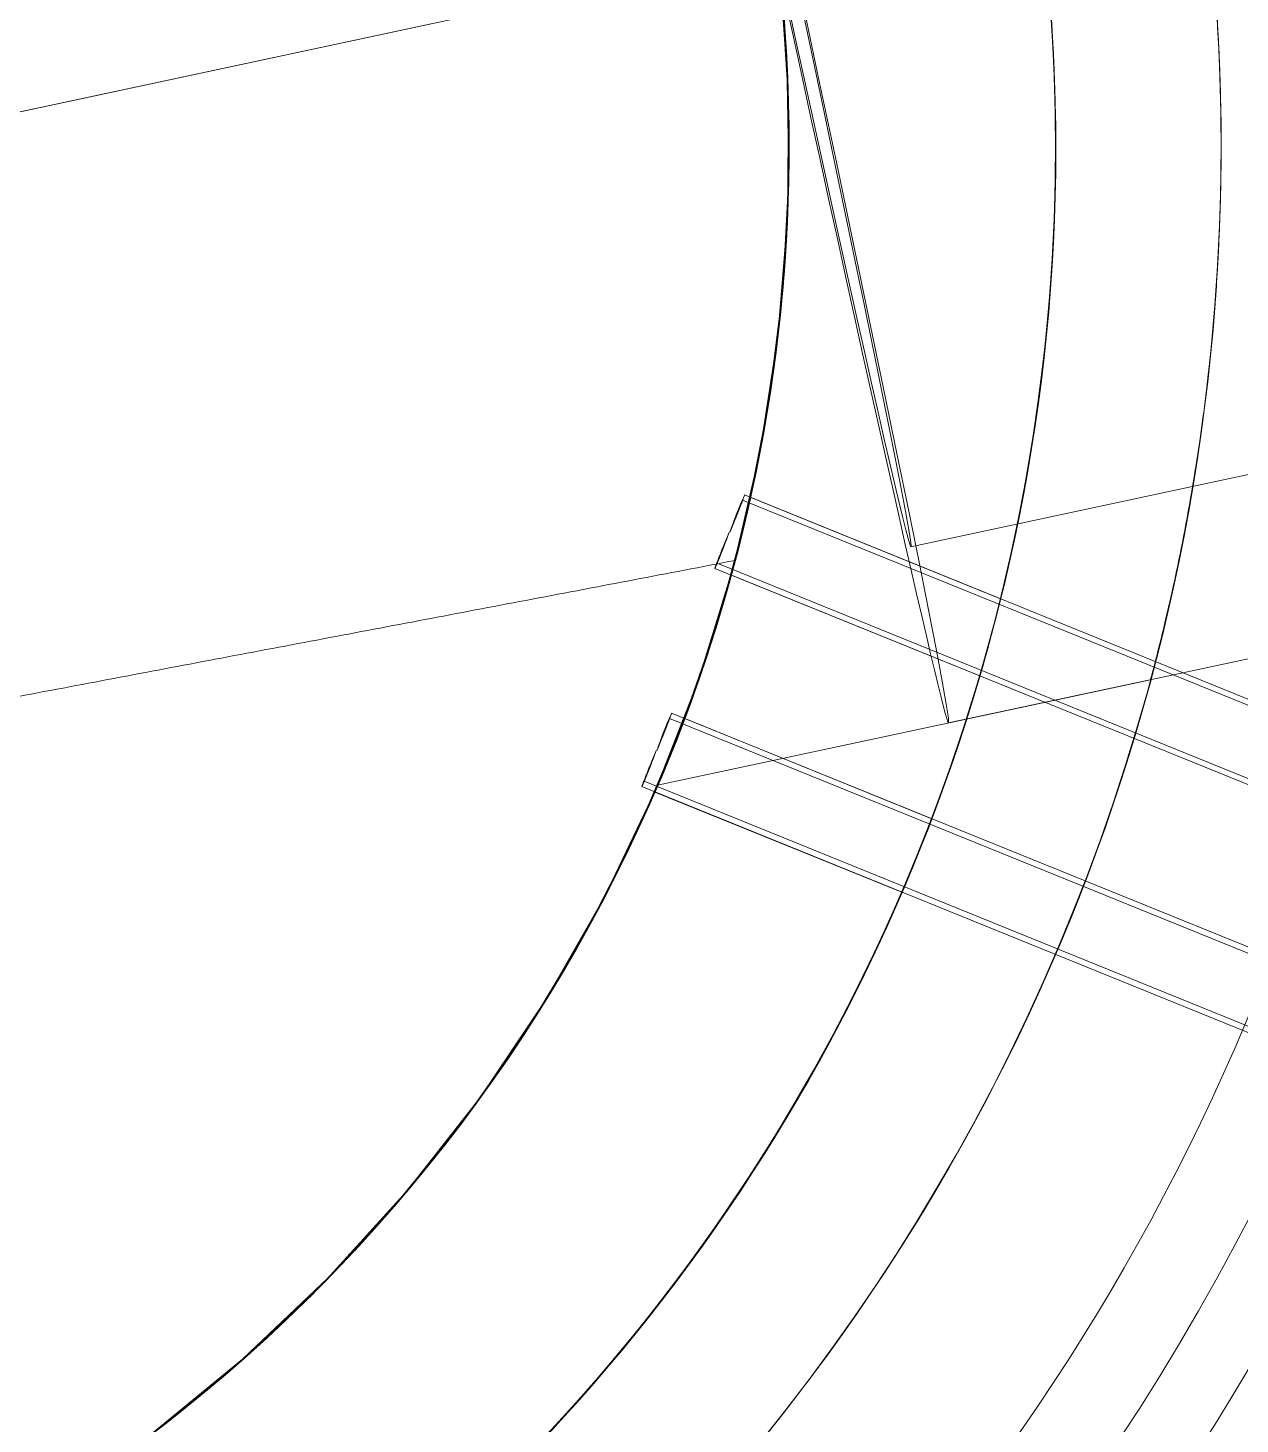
# Model space of a CAD drawing. Header units: metres. Extents: x 1753726 to 1755216, y 5920592 to 5921703.
# Drawn here: x 1754892.99 to 1754894.673, y 5921321.038 to 5921322.976 of the extents above; entities that cross this region are included whole.
import ezdxf

# ---------------------------------------------------------------- set-up
doc = ezdxf.new("R2010")
doc.units = ezdxf.units.M
doc.linetypes.add('HIDDEN2', pattern=[4.7625, 3.175, -1.5875])
for name, color, linetype, lineweight in [('A-FLOR-____-OTLN', 9, 'Continuous', 9), ('A-GENM-____-OTLN', 4, 'Continuous', 9), ('A-WALL-____-OTLN', 2, 'Continuous', 9), ('P-PIPE-____-OTLN', 6, 'HIDDEN2', 18), ('S-BEAM-____-OTLN', 7, 'Continuous', 9), ('S-FNDN-____-OTLN', 7, 'Continuous', 9)]:
    doc.layers.add(name, color=color, linetype=linetype, lineweight=lineweight)

# ---------------------------------------------------------------- blocks, each defined once
blk = doc.blocks.new('308492-ARUP-TUTB-MOD-0001_rvt-1-X-ARUP-GL-HERNE_BAY_ALIGNMENT')
at = {"layer": 'P-PIPE-____-OTLN'}
for p, q in [((1754894.2159, 5921322.2557), (1754977.9808, 5921340.1979)), ((1754894.2683, 5921322.0112), (1754978.0331, 5921339.9534))]:
    blk.add_line(p, q, dxfattribs=at)
for major_axis, start_param, end_param in [((-0.2199, 1.0267), 1.6124, 4.753993), ((-0.2723, 1.2712), 1.570796, 3.141593), ((-0.2723, 1.2712), 3.141593, 4.712389)]:
    blk.add_ellipse((1754893.996, 5921323.2824), major_axis=major_axis, ratio=0.008917, start_param=start_param, end_param=end_param, dxfattribs=at)
blk = doc.blocks.new('308492-ARUP-STTW-MOD-0400_rvt-1-X-ARUP-GL-HERNE_BAY_ALIGNMENT')
at = {"layer": 'S-BEAM-____-OTLN'}
for radius, start, end in [(3.43, 0, 180), (3.43, 0, 180), (3.43, 0, 180), (3.43, 0, 180), (3.13, 0, 180), (3.13, 0, 180), (3.13, 0, 180), (3.13, 0, 180), (3.43, 180, 0), (3.43, 180, 0), (3.43, 180, 0), (3.43, 180, 0), (3.13, 180, 0), (3.13, 180, 0), (3.13, 180, 0), (3.13, 180, 0)]:
    blk.add_arc((1754891.7967, 5921322.8124), radius, start, end, dxfattribs=at)
at = {"layer": 'S-FNDN-____-OTLN'}
for radius, start, end in [(4.4, 2.0027, 182.0027), (4.4, 2.0027, 182.0027), (3.25, 2.0027, 182.0027), (3.25, 2.0027, 182.0027), (4.4, 182.0027, 2.0027), (4.4, 182.0027, 2.0027), (3.25, 182.0027, 2.0027), (3.25, 182.0027, 2.0027)]:
    blk.add_arc((1754891.7967, 5921322.8124), radius, start, end, dxfattribs=at)
blk = doc.blocks.new('MH03 BENCHING - MH03 BENCHING-4575906-X-ARUP-GL-HERNE_BAY_ALIGNMENT')
at = {"layer": 'A-FLOR-____-OTLN'}
for start, end in [(0, 180), (180, 0), (218.7186, 345.1799)]:
    blk.add_arc((457.1119, 206.3018), 2.25, start, end, dxfattribs=at)
for points, knots in [([(459.3209, 206.7291), (459.3245, 206.7108), (459.3311, 206.6742), (459.3424, 206.6011), (459.3531, 206.5103), (459.3604, 206.4038), (459.3619, 206.3353), (459.3619, 206.3018)], [0, 0, 0, 0, 0.125, 0.25, 0.5, 0.75, 1, 1, 1, 1]), ([(459.3619, 206.3018), (459.3619, 206.2674), (459.3603, 206.2003), (459.3518, 206.0744), (459.3372, 205.9631), (459.3204, 205.87), (459.3077, 205.8101), (459.2981, 205.7694), (459.2913, 205.7427), (459.2884, 205.7315), (459.287, 205.7263)], [0, 0, 0, 0, 0.125, 0.25, 0.5, 0.625, 0.75, 0.875, 0.9375, 1, 1, 1, 1]), ([(455.3564, 204.8945), (455.4494, 204.9163), (455.6355, 204.96), (455.8681, 205.0148), (456.0543, 205.0587), (456.1706, 205.086), (456.2637, 205.1078), (456.3336, 205.1242), (456.4035, 205.1405), (456.4733, 205.1568), (456.5432, 205.173), (456.6132, 205.1891), (456.6831, 205.2052), (456.7531, 205.2212), (456.8231, 205.2371), (456.8932, 205.253), (456.9633, 205.2687), (457.0335, 205.2842), (457.1037, 205.2996), (457.1973, 205.3199), (457.3144, 205.3448), (457.4316, 205.3692), (457.5255, 205.3884), (457.5959, 205.4026), (457.6664, 205.4167), (457.7369, 205.4306), (457.8074, 205.4444), (457.8779, 205.4582), (457.9484, 205.4718), (458.0188, 205.4854), (458.0893, 205.4988), (458.1833, 205.5168), (458.3008, 205.5391), (458.4418, 205.5657), (458.5827, 205.5924), (458.7706, 205.6279), (459.0054, 205.6725), (459.1932, 205.7083), (459.287, 205.7263)], [0, 0, 0, 0, 0.071429, 0.142857, 0.178571, 0.214286, 0.232143, 0.25, 0.267857, 0.285714, 0.303571, 0.321429, 0.339286, 0.357143, 0.375, 0.392857, 0.410714, 0.428571, 0.446429, 0.464286, 0.5, 0.535714, 0.553571, 0.571429, 0.589286, 0.607143, 0.625, 0.642857, 0.660714, 0.678571, 0.696429, 0.714286, 0.75, 0.785714, 0.821429, 0.857143, 0.928571, 1, 1, 1, 1])]:
    blk.add_open_spline(points, degree=3, knots=knots, dxfattribs=at)
blk = doc.blocks.new('WSL_Vent Type A - WSL_Vent Type A-5060824-X-ARUP-GL-HERNE_BAY_ALIGNMENT')
at = {"layer": 'A-GENM-____-OTLN'}
for p, q in [((-0.165, 0.055), (-5.7147, 0.055)), ((-0.165, 0.047), (-5.7147, 0.047)), ((-5.7147, -0.047), (-0.165, -0.047)), ((-5.7147, -0.055), (-0.165, -0.055))]:
    blk.add_line(p, q, dxfattribs=at)
for major_axis, start_param, end_param in [((0, 0.055), 4.712389, 7.853982), ((0, 0.047), 4.712389, 7.853982), ((0, 0.055), 1.570796, 4.712389), ((0, 0.047), 1.570796, 4.712389)]:
    blk.add_ellipse((-5.7147, 0), major_axis=major_axis, ratio=0.009999, start_param=start_param, end_param=end_param, dxfattribs=at)
blk = doc.blocks.new('WSL_Vent Type A - WSL_Vent Type A-5060825-X-ARUP-GL-HERNE_BAY_ALIGNMENT')
at = {"layer": 'A-GENM-____-OTLN'}
for p, q in [((-0.165, 0.055), (-6.0337, 0.055)), ((-0.165, 0.047), (-6.0337, 0.047)), ((-6.0337, -0.047), (-0.165, -0.047)), ((-6.0337, -0.055), (-0.165, -0.055))]:
    blk.add_line(p, q, dxfattribs=at)
for major_axis, start_param, end_param in [((0, 0.055), 4.712389, 7.853982), ((0, 0.047), 4.712389, 7.853982), ((0, 0.055), 1.570796, 4.712389), ((0, 0.047), 1.570796, 4.712389)]:
    blk.add_ellipse((-6.0337, 0), major_axis=major_axis, ratio=0.009999, start_param=start_param, end_param=end_param, dxfattribs=at)
blk = doc.blocks.new('WSL_Vent Type A - WSL_Vent Type A-5060826-X-ARUP-GL-HERNE_BAY_ALIGNMENT')
at = {"layer": 'A-GENM-____-OTLN'}
for p, q in [((-0.165, 0.055), (-5.7347, 0.055)), ((-0.165, 0.047), (-5.7347, 0.047)), ((-5.7347, -0.047), (-0.165, -0.047)), ((-5.7347, -0.055), (-0.165, -0.055))]:
    blk.add_line(p, q, dxfattribs=at)
for major_axis, start_param, end_param in [((0, 0.055), 4.712389, 7.853982), ((0, 0.047), 4.712389, 7.853982), ((0, 0.055), 1.570796, 4.712389), ((0, 0.047), 1.570796, 4.712389)]:
    blk.add_ellipse((-5.7347, 0), major_axis=major_axis, ratio=0.009999, start_param=start_param, end_param=end_param, dxfattribs=at)
blk = doc.blocks.new('WSL_Vent Type A - WSL_Vent Type A-5060827-X-ARUP-GL-HERNE_BAY_ALIGNMENT')
at = {"layer": 'A-GENM-____-OTLN'}
for p, q in [((-0.165, 0.055), (-6.0537, 0.055)), ((-0.165, 0.047), (-6.0537, 0.047)), ((-6.0537, -0.047), (-0.165, -0.047)), ((-6.0537, -0.055), (-0.165, -0.055))]:
    blk.add_line(p, q, dxfattribs=at)
for major_axis, start_param, end_param in [((0, 0.055), 4.712389, 7.853982), ((0, 0.047), 4.712389, 7.853982), ((0, 0.055), 1.570796, 4.712389), ((0, 0.047), 1.570796, 4.712389)]:
    blk.add_ellipse((-6.0537, 0), major_axis=major_axis, ratio=0.009999, start_param=start_param, end_param=end_param, dxfattribs=at)
blk = doc.blocks.new('308492-ARUP-STPW-MOD-1900_rvt-1-X-ARUP-GL-HERNE_BAY_ALIGNMENT')
at = {"layer": 'A-FLOR-____-OTLN'}
for radius, start, end in [(3.35, 0, 180), (3.35, 0, 180), (2.62, 12.7579, 191.4876), (2.62, 12.7579, 191.4876), (2.62, 192.7767, 11.4175), (2.62, 192.7767, 11.4175), (3.35, 180, 0), (3.35, 180, 0)]:
    blk.add_arc((1754891.7967, 5921322.8124), radius, start, end, dxfattribs=at)
at = {"layer": 'A-WALL-____-OTLN'}
for p, q in [((1754891.0585, 5921322.4483), (1754894.0301, 5921323.0852)), ((1754894.0301, 5921323.0852), (1754891.0585, 5921322.4483)), ((1754894.3404, 5921322.1836), (1754893.9934, 5921322.3243)), ((1754894.3404, 5921322.1836), (1754893.9934, 5921322.3243)), ((1754893.9666, 5921322.2165), (1754894.3116, 5921322.0766)), ((1754893.9666, 5921322.2165), (1754894.3116, 5921322.0766)), ((1754893.8641, 5921321.9246), (1754894.5486, 5921322.0713)), ((1754894.2448, 5921321.8781), (1754893.9019, 5921322.0172)), ((1754894.2448, 5921321.8781), (1754893.9019, 5921322.0172)), ((1754893.8605, 5921321.9153), (1754894.2035, 5921321.7762)), ((1754893.8605, 5921321.9153), (1754894.2035, 5921321.7762))]:
    blk.add_line(p, q, dxfattribs=at)
at = {"layer": 'A-WALL-____-OTLN', "flags": 128}
for points in [[(1754894.0348, 5921323.0429), (1754894.0457, 5921322.879), (1754894.0445, 5921322.7148), (1754894.0314, 5921322.5512), (1754894.0064, 5921322.3889), (1754893.9697, 5921322.2289), (1754893.9213, 5921322.0719), (1754893.8617, 5921321.919), (1754893.791, 5921321.7707), (1754893.7097, 5921321.6281), (1754893.6183, 5921321.4917), (1754893.5171, 5921321.3624), (1754893.4068, 5921321.2408), (1754893.2879, 5921321.1275), (1754893.161, 5921321.0233), (1754893.0269, 5921320.9285), (1754892.8863, 5921320.8438)], [(1754892.8863, 5921320.8438), (1754893.0269, 5921320.9285), (1754893.161, 5921321.0233), (1754893.2879, 5921321.1275), (1754893.4068, 5921321.2408), (1754893.5171, 5921321.3624), (1754893.6183, 5921321.4917), (1754893.7097, 5921321.6281), (1754893.791, 5921321.7707), (1754893.8617, 5921321.919), (1754893.9213, 5921322.0719), (1754893.9697, 5921322.2289), (1754894.0064, 5921322.3889), (1754894.0314, 5921322.5512), (1754894.0445, 5921322.7148), (1754894.0457, 5921322.879), (1754894.0348, 5921323.0429)], [(1754894.0351, 5921323.0405), (1754894.0457, 5921322.8767), (1754894.0444, 5921322.7125), (1754894.0312, 5921322.5488), (1754894.006, 5921322.3866), (1754893.9691, 5921322.2266), (1754893.9205, 5921322.0697), (1754893.8607, 5921321.9168), (1754893.7899, 5921321.7687), (1754893.7085, 5921321.6261), (1754893.6169, 5921321.4898), (1754893.5156, 5921321.3606), (1754893.4051, 5921321.2391), (1754893.2861, 5921321.126), (1754893.1592, 5921321.0218), (1754893.0249, 5921320.9272), (1754892.8842, 5921320.8427)], [(1754892.8842, 5921320.8427), (1754893.0249, 5921320.9272), (1754893.1592, 5921321.0218), (1754893.2861, 5921321.126), (1754893.4051, 5921321.2391), (1754893.5156, 5921321.3606), (1754893.6169, 5921321.4898), (1754893.7085, 5921321.6261), (1754893.7899, 5921321.7687), (1754893.8607, 5921321.9168), (1754893.9205, 5921322.0697), (1754893.9691, 5921322.2266), (1754894.006, 5921322.3866), (1754894.0312, 5921322.5488), (1754894.0444, 5921322.7125), (1754894.0457, 5921322.8767), (1754894.0351, 5921323.0405)], [(1754894.0351, 5921323.0405), (1754894.0457, 5921322.8767), (1754894.0444, 5921322.7125), (1754894.0312, 5921322.5488), (1754894.006, 5921322.3866), (1754893.9691, 5921322.2266), (1754893.9205, 5921322.0697), (1754893.8607, 5921321.9168), (1754893.7899, 5921321.7687), (1754893.7085, 5921321.6261), (1754893.6169, 5921321.4898), (1754893.5156, 5921321.3606), (1754893.4051, 5921321.2391), (1754893.2861, 5921321.126), (1754893.1592, 5921321.0218), (1754893.0249, 5921320.9272), (1754892.8842, 5921320.8427)], [(1754892.8842, 5921320.8427), (1754893.0249, 5921320.9272), (1754893.1592, 5921321.0218), (1754893.2861, 5921321.126), (1754893.4051, 5921321.2391), (1754893.5156, 5921321.3606), (1754893.6169, 5921321.4898), (1754893.7085, 5921321.6261), (1754893.7899, 5921321.7687), (1754893.8607, 5921321.9168), (1754893.9205, 5921322.0697), (1754893.9691, 5921322.2266), (1754894.006, 5921322.3866), (1754894.0312, 5921322.5488), (1754894.0444, 5921322.7125), (1754894.0457, 5921322.8767), (1754894.0351, 5921323.0405)], [(1754894.0351, 5921323.0405), (1754894.0457, 5921322.8767), (1754894.0444, 5921322.7125), (1754894.0312, 5921322.5488), (1754894.006, 5921322.3866), (1754893.9691, 5921322.2266), (1754893.9205, 5921322.0697), (1754893.8607, 5921321.9168), (1754893.7899, 5921321.7687), (1754893.7085, 5921321.6261), (1754893.6169, 5921321.4898), (1754893.5156, 5921321.3606), (1754893.4051, 5921321.2391), (1754893.2861, 5921321.126), (1754893.1592, 5921321.0218), (1754893.0249, 5921320.9272), (1754892.8842, 5921320.8427)], [(1754892.8842, 5921320.8427), (1754893.0249, 5921320.9272), (1754893.1592, 5921321.0218), (1754893.2861, 5921321.126), (1754893.4051, 5921321.2391), (1754893.5156, 5921321.3606), (1754893.6169, 5921321.4898), (1754893.7085, 5921321.6261), (1754893.7899, 5921321.7687), (1754893.8607, 5921321.9168), (1754893.9205, 5921322.0697), (1754893.9691, 5921322.2266), (1754894.006, 5921322.3866), (1754894.0312, 5921322.5488), (1754894.0444, 5921322.7125), (1754894.0457, 5921322.8767), (1754894.0351, 5921323.0405)], [(1754894.0351, 5921323.0403), (1754894.0457, 5921322.8765), (1754894.0444, 5921322.7123), (1754894.0311, 5921322.5486), (1754894.006, 5921322.3864), (1754893.969, 5921322.2264), (1754893.9205, 5921322.0695), (1754893.8607, 5921321.9166), (1754893.7898, 5921321.7685), (1754893.7084, 5921321.6259), (1754893.6168, 5921321.4897), (1754893.5155, 5921321.3604), (1754893.405, 5921321.239), (1754893.286, 5921321.1259), (1754893.159, 5921321.0217), (1754893.0248, 5921320.9271), (1754892.884, 5921320.8426)], [(1754892.884, 5921320.8426), (1754893.0248, 5921320.9271), (1754893.159, 5921321.0217), (1754893.286, 5921321.1259), (1754893.405, 5921321.239), (1754893.5155, 5921321.3604), (1754893.6168, 5921321.4897), (1754893.7084, 5921321.6259), (1754893.7898, 5921321.7685), (1754893.8607, 5921321.9166), (1754893.9205, 5921322.0695), (1754893.969, 5921322.2264), (1754894.006, 5921322.3864), (1754894.0311, 5921322.5486), (1754894.0444, 5921322.7123), (1754894.0457, 5921322.8765), (1754894.0351, 5921323.0403)], [(1754894.0351, 5921323.0403), (1754894.0457, 5921322.8765), (1754894.0444, 5921322.7123), (1754894.0311, 5921322.5486), (1754894.006, 5921322.3864), (1754893.969, 5921322.2264), (1754893.9205, 5921322.0695), (1754893.8607, 5921321.9166), (1754893.7898, 5921321.7685), (1754893.7084, 5921321.6259), (1754893.6168, 5921321.4897), (1754893.5155, 5921321.3604), (1754893.405, 5921321.239), (1754893.286, 5921321.1259), (1754893.159, 5921321.0217), (1754893.0248, 5921320.9271), (1754892.884, 5921320.8426)], [(1754892.884, 5921320.8426), (1754893.0248, 5921320.9271), (1754893.159, 5921321.0217), (1754893.286, 5921321.1259), (1754893.405, 5921321.239), (1754893.5155, 5921321.3604), (1754893.6168, 5921321.4897), (1754893.7084, 5921321.6259), (1754893.7898, 5921321.7685), (1754893.8607, 5921321.9166), (1754893.9205, 5921322.0695), (1754893.969, 5921322.2264), (1754894.006, 5921322.3864), (1754894.0311, 5921322.5486), (1754894.0444, 5921322.7123), (1754894.0457, 5921322.8765), (1754894.0351, 5921323.0403)], [(1754894.0352, 5921323.0397), (1754894.0459, 5921322.8758), (1754894.0446, 5921322.7116), (1754894.0313, 5921322.548), (1754894.0061, 5921322.3857), (1754893.9692, 5921322.2257), (1754893.9206, 5921322.0689), (1754893.8608, 5921321.9159), (1754893.79, 5921321.7678), (1754893.7085, 5921321.6252), (1754893.6169, 5921321.489), (1754893.5156, 5921321.3598), (1754893.4051, 5921321.2383), (1754893.2861, 5921321.1252), (1754893.1592, 5921321.021), (1754893.0249, 5921320.9265), (1754892.8842, 5921320.8419)], [(1754892.8842, 5921320.8419), (1754893.0249, 5921320.9265), (1754893.1592, 5921321.021), (1754893.2861, 5921321.1252), (1754893.4051, 5921321.2383), (1754893.5156, 5921321.3598), (1754893.6169, 5921321.489), (1754893.7085, 5921321.6252), (1754893.79, 5921321.7678), (1754893.8608, 5921321.9159), (1754893.9206, 5921322.0689), (1754893.9692, 5921322.2257), (1754894.0061, 5921322.3857), (1754894.0313, 5921322.548), (1754894.0446, 5921322.7116), (1754894.0459, 5921322.8758), (1754894.0352, 5921323.0397)], [(1754894.0352, 5921323.0397), (1754894.0459, 5921322.8758), (1754894.0446, 5921322.7116), (1754894.0313, 5921322.548), (1754894.0061, 5921322.3857), (1754893.9692, 5921322.2257), (1754893.9206, 5921322.0689), (1754893.8608, 5921321.9159), (1754893.79, 5921321.7678), (1754893.7085, 5921321.6252), (1754893.6169, 5921321.489), (1754893.5156, 5921321.3598), (1754893.4051, 5921321.2383), (1754893.2861, 5921321.1252), (1754893.1592, 5921321.021), (1754893.0249, 5921320.9265), (1754892.8842, 5921320.8419)], [(1754892.8842, 5921320.8419), (1754893.0249, 5921320.9265), (1754893.1592, 5921321.021), (1754893.2861, 5921321.1252), (1754893.4051, 5921321.2383), (1754893.5156, 5921321.3598), (1754893.6169, 5921321.489), (1754893.7085, 5921321.6252), (1754893.79, 5921321.7678), (1754893.8608, 5921321.9159), (1754893.9206, 5921322.0689), (1754893.9692, 5921322.2257), (1754894.0061, 5921322.3857), (1754894.0313, 5921322.548), (1754894.0446, 5921322.7116), (1754894.0459, 5921322.8758), (1754894.0352, 5921323.0397)], [(1754894.0301, 5921323.0852), (1754894.0438, 5921322.9283), (1754894.0464, 5921322.7709), (1754894.0381, 5921322.6137), (1754894.0187, 5921322.4575), (1754893.9885, 5921322.303), (1754893.9476, 5921322.151), (1754893.8961, 5921322.0022), (1754893.8344, 5921321.8574), (1754893.7627, 5921321.7173), (1754893.6814, 5921321.5825), (1754893.5908, 5921321.4537), (1754893.4914, 5921321.3316), (1754893.3838, 5921321.2167), (1754893.2684, 5921321.1097)], [(1754893.2684, 5921321.1097), (1754893.3838, 5921321.2167), (1754893.4914, 5921321.3316), (1754893.5908, 5921321.4537), (1754893.6814, 5921321.5825), (1754893.7627, 5921321.7173), (1754893.8344, 5921321.8574), (1754893.8961, 5921322.0022), (1754893.9476, 5921322.151), (1754893.9885, 5921322.303), (1754894.0187, 5921322.4575), (1754894.0381, 5921322.6137), (1754894.0464, 5921322.7709), (1754894.0438, 5921322.9283), (1754894.0301, 5921323.0852)], [(1754893.2684, 5921321.1097), (1754893.1423, 5921321.0083), (1754893.0092, 5921320.9163), (1754892.8698, 5921320.8341), (1754892.7249, 5921320.7621), (1754892.5752, 5921320.7007), (1754892.4215, 5921320.6502), (1754892.2645, 5921320.6109), (1754892.1051, 5921320.5829), (1754891.9442, 5921320.5666), (1754891.7824, 5921320.5618), (1754891.6208, 5921320.5686), (1754891.46, 5921320.5871)], [(1754891.46, 5921320.5871), (1754891.6208, 5921320.5686), (1754891.7824, 5921320.5618), (1754891.9442, 5921320.5666), (1754892.1051, 5921320.5829), (1754892.2645, 5921320.6109), (1754892.4215, 5921320.6502), (1754892.5752, 5921320.7007), (1754892.7249, 5921320.7621), (1754892.8698, 5921320.8341), (1754893.0092, 5921320.9163), (1754893.1423, 5921321.0083), (1754893.2684, 5921321.1097)]]:
    blk.add_lwpolyline(points, dxfattribs=at)
at = {"layer": 'A-WALL-____-OTLN'}
for centre, radius, start, end in [((1754891.7967, 5921322.8124), 2.85, 0, 180), ((1754891.7967, 5921322.8124), 2.85, 40.8, 180), ((1754891.7967, 5921322.8124), 2.62, 40.8, 220.8), ((1754891.7968, 5921322.8117), 2.62, 40.8, 220.8), ((1754891.7968, 5921322.8117), 2.62, 40.8, 220.8), ((1754891.7967, 5921322.8124), 2.62, 255.3841, 128.9204), ((1754891.7967, 5921322.8124), 2.62, 255.3841, 128.9204), ((1754891.7967, 5921322.8124), 2.62, 255.3241, 128.8604), ((1754891.7967, 5921322.8124), 2.62, 255.3241, 128.8604), ((1754891.7967, 5921322.8124), 2.62, 255.3241, 128.8604), ((1754891.7967, 5921322.8124), 2.62, 255.3241, 128.8604), ((1754891.7967, 5921322.8124), 2.62, 255.3241, 128.8604), ((1754891.7967, 5921322.8124), 2.62, 255.3241, 128.8604), ((1754891.7967, 5921322.8124), 2.62, 255.3193, 128.8557), ((1754891.7967, 5921322.8124), 2.62, 255.3193, 128.8557), ((1754891.7967, 5921322.8124), 2.62, 255.3193, 128.8557), ((1754891.7967, 5921322.8124), 2.62, 255.3193, 128.8557), ((1754891.7968, 5921322.8117), 2.62, 255.3193, 128.8557), ((1754891.7968, 5921322.8117), 2.62, 255.3193, 128.8557), ((1754891.7968, 5921322.8117), 2.62, 255.3193, 128.8557), ((1754891.7968, 5921322.8117), 2.62, 255.3193, 128.8557), ((1754891.7967, 5921322.8124), 2.62, 264.3755, 119.9331), ((1754891.7967, 5921322.8124), 2.62, 264.3755, 119.9331), ((1754891.7967, 5921322.8124), 2.62, 264.3755, 119.9331), ((1754891.7967, 5921322.8124), 2.62, 264.3755, 119.9331), ((1754891.7967, 5921322.8124), 2.62, 264.3755, 119.9331), ((1754891.7967, 5921322.8124), 2.62, 264.3755, 119.9331), ((1754891.7967, 5921322.8124), 2.62, 264.3755, 119.9331), ((1754891.7967, 5921322.8124), 2.62, 264.3755, 119.9331), ((1754891.7967, 5921322.8124), 2.62, 264.3755, 119.9331), ((1754891.7967, 5921322.8124), 2.62, 264.3755, 119.9331), ((1754891.7968, 5921322.8117), 2.62, 310.8468, 119.9135), ((1754891.7968, 5921322.8117), 2.62, 310.8468, 119.9135), ((1754891.7967, 5921322.8124), 2.62, 264.3143, 119.872), ((1754891.7967, 5921322.8124), 2.62, 264.3143, 119.872), ((1754891.7968, 5921322.8117), 2.62, 119.9135, 310.8468), ((1754891.7968, 5921322.8117), 2.62, 119.9135, 310.8468), ((1754891.7967, 5921322.8124), 2.25, 0, 180), ((1754891.7967, 5921322.8124), 2.25, 40.8, 220.8), ((1754891.7968, 5921322.8117), 2.25, 40.8, 220.8), ((1754891.7968, 5921322.8117), 2.25, 40.8, 220.8), ((1754891.7967, 5921322.8124), 2.25, 261.3268, 122.9818), ((1754891.7967, 5921322.8124), 2.25, 261.3268, 122.9818), ((1754891.7967, 5921322.8124), 2.25, 261.3268, 122.9818), ((1754891.7967, 5921322.8124), 2.25, 261.3268, 122.9818), ((1754891.7967, 5921322.8124), 2.25, 261.3268, 122.9818), ((1754891.7967, 5921322.8124), 2.25, 261.3268, 122.9818), ((1754891.7967, 5921322.8124), 2.25, 261.3268, 122.9818), ((1754891.7967, 5921322.8124), 2.25, 261.3268, 122.9818), ((1754891.7967, 5921322.8124), 2.25, 261.3268, 122.9818), ((1754891.7967, 5921322.8124), 2.25, 261.3268, 122.9818), ((1754891.7967, 5921322.8124), 2.25, 261.2657, 122.9207), ((1754891.7967, 5921322.8124), 2.25, 261.2657, 122.9207), ((1754891.7967, 5921322.8124), 2.85, 0, 40.8), ((1754891.7967, 5921322.8124), 2.62, 220.8, 40.8), ((1754891.7968, 5921322.8117), 2.62, 220.8, 40.8), ((1754891.7968, 5921322.8117), 2.62, 220.8, 40.8), ((1754891.7967, 5921322.8124), 2.25, 220.8, 40.8), ((1754891.7968, 5921322.8117), 2.25, 220.8, 40.8), ((1754891.7968, 5921322.8117), 2.25, 220.8, 40.8), ((1754891.7967, 5921322.8124), 2.85, 180, 0), ((1754891.7967, 5921322.8124), 2.25, 180, 0), ((1754891.7967, 5921322.8124), 2.85, 220.8, 0)]:
    blk.add_arc(centre, radius, start, end, dxfattribs=at)
for points, knots in [([(1754894.6467, 5921322.8124), (1754894.6467, 5921322.8495), (1754894.6452, 5921322.9254), (1754894.6381, 5921323.0432), (1754894.6258, 5921323.1639), (1754894.6109, 5921323.2657), (1754894.5963, 5921323.3473), (1754894.588, 5921323.3879), (1754894.5837, 5921323.4083)], [0, 0, 0, 0, 0.2, 0.4, 0.6, 0.8, 0.9, 1, 1, 1, 1]), ([(1754894.0467, 5921322.8124), (1754894.0467, 5921322.7739), (1754894.0447, 5921322.6981), (1754894.0337, 5921322.553), (1754894.0086, 5921322.3858), (1754893.9675, 5921322.2135), (1754893.929, 5921322.0919), (1754893.8997, 5921322.0118), (1754893.88, 5921321.9622), (1754893.8693, 5921321.9367), (1754893.8649, 5921321.9264), (1754893.8641, 5921321.9246), (1754893.8641, 5921321.9246)], [0, 0, 0, 0, 0.076923, 0.153846, 0.307692, 0.461538, 0.615385, 0.711538, 0.807692, 0.903846, 0.951923, 1, 1, 1, 1]), ([(1754893.8641, 5921321.9246), (1754893.8641, 5921321.9246), (1754893.8646, 5921321.9258), (1754893.8674, 5921321.9324), (1754893.8744, 5921321.9489), (1754893.8876, 5921321.9811), (1754893.9103, 5921322.0396), (1754893.9454, 5921322.1396), (1754893.9835, 5921322.2762), (1754894.0118, 5921322.412), (1754894.0309, 5921322.5361), (1754894.0414, 5921322.6474), (1754894.0459, 5921322.7406), (1754894.0467, 5921322.7883), (1754894.0467, 5921322.8124)], [0, 0, 0, 0, 0.038462, 0.076923, 0.153846, 0.230769, 0.307692, 0.461538, 0.615385, 0.711538, 0.807692, 0.903846, 0.951923, 1, 1, 1, 1]), ([(1754894.6467, 5921322.8124), (1754894.6467, 5921322.7749), (1754894.6452, 5921322.7016), (1754894.6372, 5921322.5632), (1754894.6195, 5921322.4077), (1754894.5927, 5921322.2551), (1754894.5722, 5921322.1639), (1754894.56, 5921322.1148), (1754894.5536, 5921322.0898), (1754894.5502, 5921322.0772), (1754894.5488, 5921322.0721), (1754894.5486, 5921322.0713), (1754894.5486, 5921322.0713)], [0, 0, 0, 0, 0.086957, 0.173913, 0.347826, 0.521739, 0.695652, 0.771739, 0.847826, 0.923913, 0.961957, 1, 1, 1, 1]), ([(1754894.5486, 5921322.0713), (1754894.5486, 5921322.0713), (1754894.5489, 5921322.0724), (1754894.5507, 5921322.079), (1754894.555, 5921322.0954), (1754894.5633, 5921322.1278), (1754894.5776, 5921322.1871), (1754894.5995, 5921322.2896), (1754894.6245, 5921322.4446), (1754894.6393, 5921322.5929), (1754894.6455, 5921322.7153), (1754894.6467, 5921322.7796), (1754894.6467, 5921322.8124)], [0, 0, 0, 0, 0.043478, 0.086957, 0.173913, 0.26087, 0.347826, 0.521739, 0.695652, 0.847826, 0.923913, 1, 1, 1, 1]), ([(1754893.9807, 5921322.2702), (1754893.9815, 5921322.2734), (1754893.9826, 5921322.2781), (1754893.9841, 5921322.2842), (1754893.9851, 5921322.2886), (1754893.9862, 5921322.2929), (1754893.9872, 5921322.2971), (1754893.9881, 5921322.3012), (1754893.989, 5921322.3049), (1754893.9898, 5921322.3083), (1754893.9905, 5921322.3116), (1754893.9912, 5921322.3145), (1754893.9918, 5921322.3171), (1754893.9922, 5921322.3192), (1754893.9927, 5921322.3211), (1754893.993, 5921322.3226), (1754893.9932, 5921322.3237), (1754893.9934, 5921322.3243), (1754893.9934, 5921322.3244), (1754893.9933, 5921322.3238), (1754893.993, 5921322.3226), (1754893.9926, 5921322.3207), (1754893.992, 5921322.3182), (1754893.9913, 5921322.3152), (1754893.9905, 5921322.3116), (1754893.9896, 5921322.3075), (1754893.9886, 5921322.3031), (1754893.9874, 5921322.2982), (1754893.9862, 5921322.2929), (1754893.9849, 5921322.2875), (1754893.9831, 5921322.2801), (1754893.9817, 5921322.2742), (1754893.9807, 5921322.2702)], [0, 0, 0, 0, 0.055556, 0.083333, 0.111111, 0.138889, 0.166667, 0.194444, 0.222222, 0.25, 0.277778, 0.305556, 0.333333, 0.361111, 0.388889, 0.416667, 0.444444, 0.479167, 0.513889, 0.548611, 0.583333, 0.618056, 0.652778, 0.6875, 0.722222, 0.756944, 0.791667, 0.826389, 0.861111, 0.895833, 0.930556, 1, 1, 1, 1]), ([(1754893.9807, 5921322.2702), (1754893.9815, 5921322.2734), (1754893.983, 5921322.2797), (1754893.9848, 5921322.2871), (1754893.9862, 5921322.2929), (1754893.9872, 5921322.2971), (1754893.9881, 5921322.3012), (1754893.989, 5921322.3049), (1754893.9898, 5921322.3083), (1754893.9905, 5921322.3116), (1754893.9912, 5921322.3145), (1754893.9918, 5921322.3171), (1754893.9922, 5921322.3192), (1754893.9927, 5921322.3211), (1754893.993, 5921322.3226), (1754893.9932, 5921322.3237), (1754893.9934, 5921322.3243), (1754893.9934, 5921322.3244), (1754893.9933, 5921322.3238), (1754893.993, 5921322.3226), (1754893.9926, 5921322.3207), (1754893.992, 5921322.3182), (1754893.9913, 5921322.3152), (1754893.9905, 5921322.3116), (1754893.9896, 5921322.3075), (1754893.9886, 5921322.3031), (1754893.9874, 5921322.2981), (1754893.9862, 5921322.2929), (1754893.9849, 5921322.2875), (1754893.9831, 5921322.2801), (1754893.9817, 5921322.2742), (1754893.9807, 5921322.2702)], [0, 0, 0, 0, 0.055556, 0.111111, 0.138889, 0.166667, 0.194444, 0.222222, 0.25, 0.277778, 0.305556, 0.333333, 0.361111, 0.388889, 0.416667, 0.444444, 0.479167, 0.513889, 0.548611, 0.583333, 0.618056, 0.652778, 0.6875, 0.722222, 0.756944, 0.791667, 0.826389, 0.861111, 0.895833, 0.930556, 1, 1, 1, 1]), ([(1754893.9807, 5921322.2702), (1754893.9799, 5921322.2669), (1754893.9783, 5921322.2606), (1754893.9764, 5921322.2532), (1754893.9749, 5921322.2475), (1754893.9738, 5921322.2433), (1754893.9728, 5921322.2393), (1754893.9718, 5921322.2356), (1754893.9709, 5921322.2322), (1754893.97, 5921322.229), (1754893.9693, 5921322.2261), (1754893.9686, 5921322.2236), (1754893.968, 5921322.2215), (1754893.9675, 5921322.2197), (1754893.9671, 5921322.2182), (1754893.9668, 5921322.2171), (1754893.9667, 5921322.2165), (1754893.9666, 5921322.2165), (1754893.9668, 5921322.217), (1754893.9671, 5921322.2182), (1754893.9676, 5921322.2201), (1754893.9683, 5921322.2225), (1754893.9691, 5921322.2255), (1754893.97, 5921322.229), (1754893.9711, 5921322.2331), (1754893.9723, 5921322.2374), (1754893.9736, 5921322.2423), (1754893.9749, 5921322.2475), (1754893.9763, 5921322.2529), (1754893.9782, 5921322.2603), (1754893.9797, 5921322.2661), (1754893.9807, 5921322.2702)], [0, 0, 0, 0, 0.055556, 0.111111, 0.138889, 0.166667, 0.194444, 0.222222, 0.25, 0.277778, 0.305556, 0.333333, 0.361111, 0.388889, 0.416667, 0.444444, 0.479167, 0.513889, 0.548611, 0.583333, 0.618056, 0.652778, 0.6875, 0.722222, 0.756944, 0.791667, 0.826389, 0.861111, 0.895833, 0.930556, 1, 1, 1, 1]), ([(1754893.9807, 5921322.2702), (1754893.9799, 5921322.2669), (1754893.9787, 5921322.2622), (1754893.9771, 5921322.2562), (1754893.976, 5921322.2518), (1754893.9749, 5921322.2475), (1754893.9738, 5921322.2433), (1754893.9728, 5921322.2393), (1754893.9718, 5921322.2356), (1754893.9709, 5921322.2322), (1754893.97, 5921322.229), (1754893.9693, 5921322.2261), (1754893.9686, 5921322.2236), (1754893.968, 5921322.2215), (1754893.9675, 5921322.2197), (1754893.9671, 5921322.2183), (1754893.9668, 5921322.2171), (1754893.9667, 5921322.2165), (1754893.9666, 5921322.2165), (1754893.9668, 5921322.217), (1754893.9671, 5921322.2182), (1754893.9676, 5921322.2201), (1754893.9683, 5921322.2225), (1754893.9691, 5921322.2255), (1754893.97, 5921322.229), (1754893.9711, 5921322.2331), (1754893.9723, 5921322.2374), (1754893.9736, 5921322.2423), (1754893.9749, 5921322.2475), (1754893.9763, 5921322.2529), (1754893.9782, 5921322.2603), (1754893.9797, 5921322.2661), (1754893.9807, 5921322.2702)], [0, 0, 0, 0, 0.055556, 0.083333, 0.111111, 0.138889, 0.166667, 0.194444, 0.222222, 0.25, 0.277778, 0.305556, 0.333333, 0.361111, 0.388889, 0.416667, 0.444444, 0.479167, 0.513889, 0.548611, 0.583333, 0.618056, 0.652778, 0.6875, 0.722222, 0.756944, 0.791667, 0.826389, 0.861111, 0.895833, 0.930556, 1, 1, 1, 1]), ([(1754894.3265, 5921322.1299), (1754894.3274, 5921322.1331), (1754894.3291, 5921322.1394), (1754894.331, 5921322.1467), (1754894.3325, 5921322.1524), (1754894.3336, 5921322.1566), (1754894.3346, 5921322.1606), (1754894.3356, 5921322.1643), (1754894.3364, 5921322.1677), (1754894.3372, 5921322.1709), (1754894.338, 5921322.1739), (1754894.3386, 5921322.1764), (1754894.3391, 5921322.1785), (1754894.3396, 5921322.1804), (1754894.34, 5921322.1818), (1754894.3402, 5921322.1829), (1754894.3404, 5921322.1836), (1754894.3404, 5921322.1836), (1754894.3403, 5921322.1831), (1754894.34, 5921322.1819), (1754894.3395, 5921322.18), (1754894.3389, 5921322.1775), (1754894.3382, 5921322.1746), (1754894.3373, 5921322.171), (1754894.3362, 5921322.1669), (1754894.3351, 5921322.1626), (1754894.3339, 5921322.1577), (1754894.3325, 5921322.1524), (1754894.3311, 5921322.1471), (1754894.3292, 5921322.1397), (1754894.3276, 5921322.1339), (1754894.3265, 5921322.1299)], [0, 0, 0, 0, 0.055556, 0.111111, 0.138889, 0.166667, 0.194444, 0.222222, 0.25, 0.277778, 0.305556, 0.333333, 0.361111, 0.388889, 0.416667, 0.444444, 0.479167, 0.513889, 0.548611, 0.583333, 0.618056, 0.652778, 0.6875, 0.722222, 0.756944, 0.791667, 0.826389, 0.861111, 0.895833, 0.930556, 1, 1, 1, 1]), ([(1754894.3265, 5921322.1299), (1754894.3274, 5921322.1331), (1754894.3291, 5921322.1394), (1754894.331, 5921322.1467), (1754894.3325, 5921322.1524), (1754894.3336, 5921322.1566), (1754894.3346, 5921322.1606), (1754894.3356, 5921322.1643), (1754894.3364, 5921322.1677), (1754894.3372, 5921322.1709), (1754894.338, 5921322.1738), (1754894.3386, 5921322.1764), (1754894.3391, 5921322.1785), (1754894.3396, 5921322.1803), (1754894.34, 5921322.1818), (1754894.3402, 5921322.1829), (1754894.3404, 5921322.1836), (1754894.3404, 5921322.1836), (1754894.3403, 5921322.1831), (1754894.34, 5921322.1819), (1754894.3395, 5921322.18), (1754894.3389, 5921322.1775), (1754894.3382, 5921322.1746), (1754894.3373, 5921322.171), (1754894.3362, 5921322.1669), (1754894.3351, 5921322.1626), (1754894.3339, 5921322.1577), (1754894.3325, 5921322.1524), (1754894.3311, 5921322.1471), (1754894.3292, 5921322.1397), (1754894.3276, 5921322.1339), (1754894.3265, 5921322.1299)], [0, 0, 0, 0, 0.055556, 0.111111, 0.138889, 0.166667, 0.194444, 0.222222, 0.25, 0.277778, 0.305556, 0.333333, 0.361111, 0.388889, 0.416667, 0.444444, 0.479167, 0.513889, 0.548611, 0.583333, 0.618056, 0.652778, 0.6875, 0.722222, 0.756944, 0.791667, 0.826389, 0.861111, 0.895833, 0.930556, 1, 1, 1, 1]), ([(1754894.3265, 5921322.1299), (1754894.3257, 5921322.1267), (1754894.3244, 5921322.122), (1754894.3227, 5921322.116), (1754894.3215, 5921322.1117), (1754894.3204, 5921322.1074), (1754894.3192, 5921322.1032), (1754894.3181, 5921322.0993), (1754894.317, 5921322.0956), (1754894.3161, 5921322.0922), (1754894.3152, 5921322.089), (1754894.3143, 5921322.0862), (1754894.3136, 5921322.0837), (1754894.313, 5921322.0816), (1754894.3125, 5921322.0798), (1754894.3121, 5921322.0783), (1754894.3118, 5921322.0773), (1754894.3116, 5921322.0766), (1754894.3115, 5921322.0766), (1754894.3117, 5921322.0771), (1754894.3121, 5921322.0783), (1754894.3126, 5921322.0801), (1754894.3133, 5921322.0825), (1754894.3141, 5921322.0855), (1754894.3152, 5921322.089), (1754894.3163, 5921322.093), (1754894.3175, 5921322.0973), (1754894.3189, 5921322.1022), (1754894.3204, 5921322.1074), (1754894.3218, 5921322.1127), (1754894.3239, 5921322.12), (1754894.3254, 5921322.1258), (1754894.3265, 5921322.1299)], [0, 0, 0, 0, 0.055556, 0.083333, 0.111111, 0.138889, 0.166667, 0.194444, 0.222222, 0.25, 0.277778, 0.305556, 0.333333, 0.361111, 0.388889, 0.416667, 0.444444, 0.479167, 0.513889, 0.548611, 0.583333, 0.618056, 0.652778, 0.6875, 0.722222, 0.756944, 0.791667, 0.826389, 0.861111, 0.895833, 0.930556, 1, 1, 1, 1]), ([(1754894.3265, 5921322.1299), (1754894.3257, 5921322.1267), (1754894.324, 5921322.1204), (1754894.3219, 5921322.1131), (1754894.3204, 5921322.1074), (1754894.3192, 5921322.1032), (1754894.3181, 5921322.0993), (1754894.317, 5921322.0956), (1754894.3161, 5921322.0922), (1754894.3152, 5921322.089), (1754894.3143, 5921322.0862), (1754894.3136, 5921322.0837), (1754894.313, 5921322.0816), (1754894.3125, 5921322.0798), (1754894.3121, 5921322.0783), (1754894.3118, 5921322.0773), (1754894.3116, 5921322.0766), (1754894.3115, 5921322.0766), (1754894.3117, 5921322.0771), (1754894.3121, 5921322.0783), (1754894.3126, 5921322.0801), (1754894.3133, 5921322.0826), (1754894.3141, 5921322.0855), (1754894.3152, 5921322.089), (1754894.3163, 5921322.093), (1754894.3175, 5921322.0973), (1754894.3189, 5921322.1022), (1754894.3204, 5921322.1074), (1754894.3218, 5921322.1127), (1754894.3239, 5921322.12), (1754894.3254, 5921322.1259), (1754894.3265, 5921322.1299)], [0, 0, 0, 0, 0.055556, 0.111111, 0.138889, 0.166667, 0.194444, 0.222222, 0.25, 0.277778, 0.305556, 0.333333, 0.361111, 0.388889, 0.416667, 0.444444, 0.479167, 0.513889, 0.548611, 0.583333, 0.618056, 0.652778, 0.6875, 0.722222, 0.756944, 0.791667, 0.826389, 0.861111, 0.895833, 0.930556, 1, 1, 1, 1]), ([(1754893.8818, 5921321.966), (1754893.8831, 5921321.9691), (1754893.8855, 5921321.9751), (1754893.8883, 5921321.9821), (1754893.8904, 5921321.9876), (1754893.892, 5921321.9916), (1754893.8935, 5921321.9954), (1754893.8949, 5921321.9989), (1754893.8961, 5921322.0022), (1754893.8973, 5921322.0052), (1754893.8984, 5921322.008), (1754893.8993, 5921322.0104), (1754893.9001, 5921322.0124), (1754893.9007, 5921322.0142), (1754893.9012, 5921322.0155), (1754893.9016, 5921322.0166), (1754893.9019, 5921322.0172), (1754893.9019, 5921322.0173), (1754893.9017, 5921322.0167), (1754893.9012, 5921322.0156), (1754893.9006, 5921322.0138), (1754893.8997, 5921322.0115), (1754893.8986, 5921322.0087), (1754893.8973, 5921322.0053), (1754893.8958, 5921322.0014), (1754893.8942, 5921321.9972), (1754893.8924, 5921321.9926), (1754893.8904, 5921321.9876), (1754893.8884, 5921321.9825), (1754893.8856, 5921321.9754), (1754893.8834, 5921321.9699), (1754893.8818, 5921321.966)], [0, 0, 0, 0, 0.055556, 0.111111, 0.138889, 0.166667, 0.194444, 0.222222, 0.25, 0.277778, 0.305556, 0.333333, 0.361111, 0.388889, 0.416667, 0.444444, 0.479167, 0.513889, 0.548611, 0.583333, 0.618056, 0.652778, 0.6875, 0.722222, 0.756944, 0.791667, 0.826389, 0.861111, 0.895833, 0.930556, 1, 1, 1, 1]), ([(1754893.8818, 5921321.966), (1754893.8831, 5921321.9691), (1754893.8855, 5921321.9751), (1754893.8883, 5921321.9821), (1754893.8904, 5921321.9876), (1754893.892, 5921321.9916), (1754893.8935, 5921321.9954), (1754893.8949, 5921321.9989), (1754893.8961, 5921322.0022), (1754893.8973, 5921322.0052), (1754893.8984, 5921322.008), (1754893.8993, 5921322.0104), (1754893.9001, 5921322.0124), (1754893.9007, 5921322.0142), (1754893.9012, 5921322.0155), (1754893.9016, 5921322.0166), (1754893.9019, 5921322.0172), (1754893.9019, 5921322.0173), (1754893.9017, 5921322.0167), (1754893.9012, 5921322.0156), (1754893.9006, 5921322.0138), (1754893.8997, 5921322.0115), (1754893.8986, 5921322.0087), (1754893.8973, 5921322.0053), (1754893.8958, 5921322.0014), (1754893.8942, 5921321.9972), (1754893.8924, 5921321.9926), (1754893.8904, 5921321.9876), (1754893.8884, 5921321.9825), (1754893.8856, 5921321.9754), (1754893.8834, 5921321.9699), (1754893.8818, 5921321.966)], [0, 0, 0, 0, 0.055556, 0.111111, 0.138889, 0.166667, 0.194444, 0.222222, 0.25, 0.277778, 0.305556, 0.333333, 0.361111, 0.388889, 0.416667, 0.444444, 0.479167, 0.513889, 0.548611, 0.583333, 0.618056, 0.652778, 0.6875, 0.722222, 0.756944, 0.791667, 0.826389, 0.861111, 0.895833, 0.930556, 1, 1, 1, 1]), ([(1754893.8818, 5921321.966), (1754893.8806, 5921321.9629), (1754893.8787, 5921321.9585), (1754893.8764, 5921321.9527), (1754893.8747, 5921321.9486), (1754893.873, 5921321.9445), (1754893.8713, 5921321.9406), (1754893.8697, 5921321.9368), (1754893.8683, 5921321.9333), (1754893.8669, 5921321.9301), (1754893.8656, 5921321.9271), (1754893.8644, 5921321.9244), (1754893.8634, 5921321.922), (1754893.8626, 5921321.92), (1754893.8618, 5921321.9183), (1754893.8612, 5921321.917), (1754893.8608, 5921321.9159), (1754893.8605, 5921321.9153), (1754893.8605, 5921321.9153), (1754893.8607, 5921321.9158), (1754893.8612, 5921321.9169), (1754893.862, 5921321.9187), (1754893.863, 5921321.9209), (1754893.8641, 5921321.9237), (1754893.8656, 5921321.927), (1754893.8672, 5921321.9309), (1754893.869, 5921321.935), (1754893.8709, 5921321.9396), (1754893.873, 5921321.9445), (1754893.8751, 5921321.9496), (1754893.878, 5921321.9566), (1754893.8803, 5921321.9622), (1754893.8818, 5921321.966)], [0, 0, 0, 0, 0.055556, 0.083333, 0.111111, 0.138889, 0.166667, 0.194444, 0.222222, 0.25, 0.277778, 0.305556, 0.333333, 0.361111, 0.388889, 0.416667, 0.444444, 0.479167, 0.513889, 0.548611, 0.583333, 0.618056, 0.652778, 0.6875, 0.722222, 0.756944, 0.791667, 0.826389, 0.861111, 0.895833, 0.930556, 1, 1, 1, 1]), ([(1754893.8818, 5921321.966), (1754893.8806, 5921321.9629), (1754893.8787, 5921321.9585), (1754893.8764, 5921321.9527), (1754893.8747, 5921321.9486), (1754893.873, 5921321.9445), (1754893.8713, 5921321.9406), (1754893.8697, 5921321.9368), (1754893.8683, 5921321.9333), (1754893.8669, 5921321.9301), (1754893.8656, 5921321.9271), (1754893.8644, 5921321.9244), (1754893.8634, 5921321.922), (1754893.8626, 5921321.92), (1754893.8618, 5921321.9183), (1754893.8612, 5921321.917), (1754893.8608, 5921321.9159), (1754893.8605, 5921321.9153), (1754893.8605, 5921321.9153), (1754893.8607, 5921321.9158), (1754893.8612, 5921321.9169), (1754893.862, 5921321.9187), (1754893.863, 5921321.9209), (1754893.8641, 5921321.9237), (1754893.8656, 5921321.927), (1754893.8672, 5921321.9309), (1754893.869, 5921321.935), (1754893.8709, 5921321.9396), (1754893.873, 5921321.9445), (1754893.8751, 5921321.9496), (1754893.878, 5921321.9566), (1754893.8803, 5921321.9622), (1754893.8818, 5921321.966)], [0, 0, 0, 0, 0.055556, 0.083333, 0.111111, 0.138889, 0.166667, 0.194444, 0.222222, 0.25, 0.277778, 0.305556, 0.333333, 0.361111, 0.388889, 0.416667, 0.444444, 0.479167, 0.513889, 0.548611, 0.583333, 0.618056, 0.652778, 0.6875, 0.722222, 0.756944, 0.791667, 0.826389, 0.861111, 0.895833, 0.930556, 1, 1, 1, 1]), ([(1754894.2247, 5921321.8269), (1754894.2259, 5921321.83), (1754894.2277, 5921321.8345), (1754894.23, 5921321.8402), (1754894.2317, 5921321.8444), (1754894.2333, 5921321.8485), (1754894.2349, 5921321.8525), (1754894.2364, 5921321.8563), (1754894.2378, 5921321.8598), (1754894.239, 5921321.8631), (1754894.2402, 5921321.8661), (1754894.2413, 5921321.8689), (1754894.2422, 5921321.8713), (1754894.243, 5921321.8733), (1754894.2437, 5921321.8751), (1754894.2442, 5921321.8764), (1754894.2446, 5921321.8775), (1754894.2448, 5921321.8781), (1754894.2448, 5921321.8782), (1754894.2446, 5921321.8776), (1754894.2442, 5921321.8765), (1754894.2435, 5921321.8747), (1754894.2426, 5921321.8724), (1754894.2416, 5921321.8696), (1754894.2402, 5921321.8662), (1754894.2387, 5921321.8623), (1754894.2371, 5921321.8582), (1754894.2353, 5921321.8535), (1754894.2333, 5921321.8485), (1754894.2313, 5921321.8434), (1754894.2285, 5921321.8364), (1754894.2262, 5921321.8308), (1754894.2247, 5921321.8269)], [0, 0, 0, 0, 0.055556, 0.083333, 0.111111, 0.138889, 0.166667, 0.194444, 0.222222, 0.25, 0.277778, 0.305556, 0.333333, 0.361111, 0.388889, 0.416667, 0.444444, 0.479167, 0.513889, 0.548611, 0.583333, 0.618056, 0.652778, 0.6875, 0.722222, 0.756944, 0.791667, 0.826389, 0.861111, 0.895833, 0.930556, 1, 1, 1, 1]), ([(1754894.2247, 5921321.8269), (1754894.2259, 5921321.83), (1754894.2277, 5921321.8345), (1754894.23, 5921321.8402), (1754894.2317, 5921321.8444), (1754894.2333, 5921321.8485), (1754894.2349, 5921321.8525), (1754894.2364, 5921321.8563), (1754894.2378, 5921321.8598), (1754894.239, 5921321.8631), (1754894.2402, 5921321.8661), (1754894.2413, 5921321.8689), (1754894.2422, 5921321.8713), (1754894.243, 5921321.8733), (1754894.2437, 5921321.8751), (1754894.2442, 5921321.8764), (1754894.2446, 5921321.8775), (1754894.2448, 5921321.8781), (1754894.2448, 5921321.8782), (1754894.2446, 5921321.8776), (1754894.2442, 5921321.8765), (1754894.2435, 5921321.8747), (1754894.2426, 5921321.8724), (1754894.2416, 5921321.8696), (1754894.2402, 5921321.8662), (1754894.2387, 5921321.8623), (1754894.2371, 5921321.8582), (1754894.2353, 5921321.8535), (1754894.2333, 5921321.8485), (1754894.2313, 5921321.8434), (1754894.2285, 5921321.8364), (1754894.2262, 5921321.8308), (1754894.2247, 5921321.8269)], [0, 0, 0, 0, 0.055556, 0.083333, 0.111111, 0.138889, 0.166667, 0.194444, 0.222222, 0.25, 0.277778, 0.305556, 0.333333, 0.361111, 0.388889, 0.416667, 0.444444, 0.479167, 0.513889, 0.548611, 0.583333, 0.618056, 0.652778, 0.6875, 0.722222, 0.756944, 0.791667, 0.826389, 0.861111, 0.895833, 0.930556, 1, 1, 1, 1]), ([(1754894.2247, 5921321.8269), (1754894.2234, 5921321.8239), (1754894.221, 5921321.8179), (1754894.2181, 5921321.8109), (1754894.2159, 5921321.8055), (1754894.2142, 5921321.8015), (1754894.2126, 5921321.7977), (1754894.2112, 5921321.7942), (1754894.2098, 5921321.791), (1754894.2085, 5921321.788), (1754894.2074, 5921321.7853), (1754894.2064, 5921321.7829), (1754894.2055, 5921321.7809), (1754894.2048, 5921321.7792), (1754894.2042, 5921321.7778), (1754894.2037, 5921321.7768), (1754894.2035, 5921321.7762), (1754894.2035, 5921321.7762), (1754894.2037, 5921321.7767), (1754894.2042, 5921321.7778), (1754894.2049, 5921321.7796), (1754894.2059, 5921321.7818), (1754894.2071, 5921321.7846), (1754894.2085, 5921321.788), (1754894.2101, 5921321.7918), (1754894.2119, 5921321.7959), (1754894.2138, 5921321.8005), (1754894.2159, 5921321.8055), (1754894.218, 5921321.8105), (1754894.2209, 5921321.8175), (1754894.2231, 5921321.8231), (1754894.2247, 5921321.8269)], [0, 0, 0, 0, 0.055556, 0.111111, 0.138889, 0.166667, 0.194444, 0.222222, 0.25, 0.277778, 0.305556, 0.333333, 0.361111, 0.388889, 0.416667, 0.444444, 0.479167, 0.513889, 0.548611, 0.583333, 0.618056, 0.652778, 0.6875, 0.722222, 0.756944, 0.791667, 0.826389, 0.861111, 0.895833, 0.930556, 1, 1, 1, 1]), ([(1754894.2247, 5921321.8269), (1754894.2234, 5921321.8239), (1754894.221, 5921321.8179), (1754894.2181, 5921321.8109), (1754894.2159, 5921321.8055), (1754894.2142, 5921321.8015), (1754894.2126, 5921321.7977), (1754894.2112, 5921321.7942), (1754894.2098, 5921321.791), (1754894.2085, 5921321.788), (1754894.2074, 5921321.7853), (1754894.2064, 5921321.7829), (1754894.2055, 5921321.7809), (1754894.2048, 5921321.7792), (1754894.2042, 5921321.7778), (1754894.2037, 5921321.7768), (1754894.2035, 5921321.7762), (1754894.2035, 5921321.7762), (1754894.2037, 5921321.7767), (1754894.2042, 5921321.7778), (1754894.2049, 5921321.7796), (1754894.2059, 5921321.7818), (1754894.2071, 5921321.7846), (1754894.2085, 5921321.788), (1754894.2101, 5921321.7918), (1754894.2119, 5921321.7959), (1754894.2138, 5921321.8005), (1754894.2159, 5921321.8055), (1754894.218, 5921321.8105), (1754894.2209, 5921321.8175), (1754894.2231, 5921321.8231), (1754894.2247, 5921321.8269)], [0, 0, 0, 0, 0.055556, 0.111111, 0.138889, 0.166667, 0.194444, 0.222222, 0.25, 0.277778, 0.305556, 0.333333, 0.361111, 0.388889, 0.416667, 0.444444, 0.479167, 0.513889, 0.548611, 0.583333, 0.618056, 0.652778, 0.6875, 0.722222, 0.756944, 0.791667, 0.826389, 0.861111, 0.895833, 0.930556, 1, 1, 1, 1])]:
    blk.add_open_spline(points, degree=3, knots=knots, dxfattribs=at)
for points in [[(1754894.5837, 5921323.4083), (1754894.5924, 5921323.3676), (1754894.608, 5921323.286), (1754894.6258, 5921323.1637), (1754894.6381, 5921323.0431), (1754894.6452, 5921322.9253), (1754894.6467, 5921322.8495), (1754894.6467, 5921322.8124)], [(1754894.0467, 5921322.8124), (1754894.0467, 5921322.8502), (1754894.0448, 5921322.9268), (1754894.0357, 5921323.0446), (1754894.0202, 5921323.1637), (1754894.0054, 5921323.2431), (1754893.997, 5921323.2826)], [(1754893.997, 5921323.2826), (1754894.0054, 5921323.2431), (1754894.0202, 5921323.1637), (1754894.0357, 5921323.0446), (1754894.0448, 5921322.9269), (1754894.0467, 5921322.8502), (1754894.0467, 5921322.8124)]]:
    blk.add_open_spline(points, degree=3, dxfattribs=at)
at = {"layer": 'A-FLOR-____-OTLN'}
blk.add_blockref('MH03 BENCHING - MH03 BENCHING-4575906-X-ARUP-GL-HERNE_BAY_ALIGNMENT', (1754434.6848, 5921116.5106), dxfattribs=at)
at = {"layer": 'A-GENM-____-OTLN', "rotation": 337.9217807953298}
for name, p in [('WSL_Vent Type A - WSL_Vent Type A-5060826-X-ARUP-GL-HERNE_BAY_ALIGNMENT', (1754899.2785, 5921320.1213)), ('WSL_Vent Type A - WSL_Vent Type A-5060827-X-ARUP-GL-HERNE_BAY_ALIGNMENT', (1754899.5741, 5921320.0014)), ('WSL_Vent Type A - WSL_Vent Type A-5060824-X-ARUP-GL-HERNE_BAY_ALIGNMENT', (1754899.1586, 5921319.8257)), ('WSL_Vent Type A - WSL_Vent Type A-5060825-X-ARUP-GL-HERNE_BAY_ALIGNMENT', (1754899.4542, 5921319.7058))]:
    blk.add_blockref(name, p, dxfattribs=at)

msp = doc.modelspace()

# ---------------------------------------------------------------- block references
for name in ['308492-ARUP-TUTB-MOD-0001_rvt-1-X-ARUP-GL-HERNE_BAY_ALIGNMENT', '308492-ARUP-STPW-MOD-1900_rvt-1-X-ARUP-GL-HERNE_BAY_ALIGNMENT', '308492-ARUP-STTW-MOD-0400_rvt-1-X-ARUP-GL-HERNE_BAY_ALIGNMENT']:
    msp.add_blockref(name, (0, 0))

doc.saveas('drawing.dxf')
